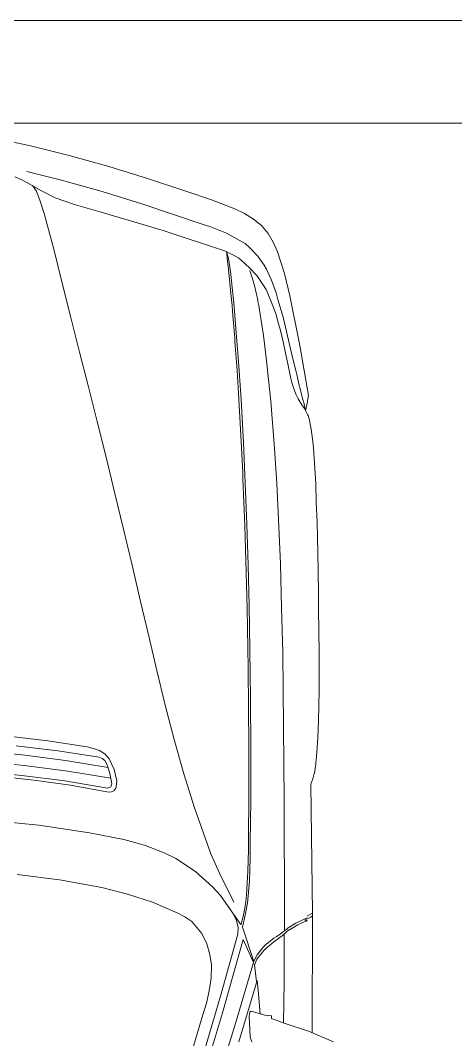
# Model space of a CAD drawing. Header units: inches. Extents: x 13 to 261, y -112 to -47.
# Drawn here: x 54.308 to 55.156, y -68.212 to -66.227 of the extents above; entities that cross this region are included whole.
import ezdxf

# ---------------------------------------------------------------- set-up
doc = ezdxf.new("R2010")
doc.units = ezdxf.units.IN
doc.header["$MEASUREMENT"] = 0
for name, color, linetype, lineweight in [('AUTOS', 6, 'Continuous', 20), ('BANQUETA', 2, 'Continuous', 18), ('CAJONES', 3, 'Continuous', 20)]:
    doc.layers.add(name, color=color, linetype=linetype, lineweight=lineweight)

msp = doc.modelspace()

# ---------------------------------------------------------------- linework, layer by layer
at = {"layer": 'AUTOS', "linetype": 'Continuous'}
for p, q in [((54.3249, -66.4705), (54.2935, -66.4641)), ((54.4027, -66.4899), (54.3249, -66.4705)), ((54.4799, -66.5114), (54.4027, -66.4899)), ((54.5552, -66.5348), (54.4799, -66.5114)), ((54.2972, -66.5316), (54.3121, -66.5378)), ((54.3121, -66.5378), (54.325, -66.545)), ((54.3202, -66.5212), (54.3881, -66.5377)), ((54.3881, -66.5377), (54.4668, -66.5602)), ((54.6299, -66.5592), (54.5552, -66.5348)), ((54.325, -66.545), (54.3488, -66.5588)), ((54.3311, -66.5485), (54.3388, -66.5596)), ((54.3388, -66.5596), (54.3461, -66.5787)), ((54.3488, -66.5588), (54.3752, -66.5721)), ((54.4668, -66.5602), (54.5446, -66.5841)), ((54.6802, -66.5763), (54.6299, -66.5592)), ((54.3461, -66.5787), (54.3538, -66.6028)), ((54.3752, -66.5721), (54.415, -66.5861)), ((54.6802, -66.5763), (54.7259, -66.5939)), ((54.415, -66.5861), (54.4609, -66.5991)), ((54.4609, -66.5991), (54.5859, -66.6362)), ((54.5446, -66.5841), (54.6641, -66.6241)), ((54.7259, -66.5939), (54.7443, -66.6026)), ((54.3538, -66.6028), (54.373, -66.6726)), ((54.7443, -66.6026), (54.7622, -66.6138)), ((54.7622, -66.6138), (54.7776, -66.6265)), ((54.5859, -66.6362), (54.7094, -66.6767)), ((54.6641, -66.6241), (54.677, -66.6283)), ((54.677, -66.6283), (54.6935, -66.6345)), ((54.6935, -66.6345), (54.7094, -66.6412)), ((54.7776, -66.6265), (54.7904, -66.6416)), ((54.7094, -66.6412), (54.7456, -66.6616)), ((54.7904, -66.6416), (54.8007, -66.6588)), ((54.8007, -66.6588), (54.8089, -66.6774)), ((54.373, -66.6726), (54.3892, -66.7388)), ((54.7099, -66.6807), (54.7094, -66.6767)), ((54.7094, -66.6777), (54.7234, -66.6838)), ((54.7094, -66.6777), (54.7109, -66.6817)), ((54.7456, -66.6616), (54.7555, -66.6702)), ((54.7555, -66.6702), (54.7708, -66.6859)), ((54.8089, -66.6774), (54.8224, -66.7195)), ((54.7108, -66.6897), (54.7099, -66.6807)), ((54.7135, -66.7117), (54.7108, -66.6897)), ((54.7109, -66.6817), (54.7128, -66.6882)), ((54.7142, -66.6942), (54.7128, -66.6882)), ((54.7161, -66.7072), (54.7142, -66.6942)), ((54.7338, -66.69), (54.7234, -66.6838)), ((54.7382, -66.6935), (54.7338, -66.69)), ((54.7542, -66.7088), (54.7382, -66.6935)), ((54.7708, -66.6859), (54.7831, -66.7036)), ((54.7179, -66.7588), (54.7135, -66.7117)), ((54.7179, -66.7213), (54.7161, -66.7072)), ((54.7689, -66.7234), (54.7542, -66.7088)), ((54.755, -66.7142), (54.7598, -66.7283)), ((54.7831, -66.7036), (54.7875, -66.7116)), ((54.7875, -66.7116), (54.7973, -66.7327)), ((54.3892, -66.7388), (54.4059, -66.8055)), ((54.7206, -66.7468), (54.7179, -66.7213)), ((54.7598, -66.7283), (54.7641, -66.7433)), ((54.787, -66.7511), (54.7689, -66.7234)), ((54.7973, -66.7327), (54.806, -66.7573)), ((54.8224, -66.7195), (54.8329, -66.7632)), ((54.7202, -66.7818), (54.7179, -66.7588)), ((54.7237, -66.7768), (54.7206, -66.7468)), ((54.7641, -66.7433), (54.7703, -66.7719)), ((54.787, -66.7511), (54.7875, -66.7521)), ((54.7875, -66.7521), (54.8011, -66.7858)), ((54.806, -66.7573), (54.8098, -66.7704)), ((54.7298, -66.8514), (54.7237, -66.7768)), ((54.7703, -66.7719), (54.7703, -66.7719)), ((54.7703, -66.7719), (54.7708, -66.7744)), ((54.7708, -66.7744), (54.7722, -66.7824)), ((54.8098, -66.7704), (54.8141, -66.7854)), ((54.8329, -66.7632), (54.8527, -66.8599)), ((54.721, -66.7938), (54.7202, -66.7818)), ((54.7223, -66.8088), (54.721, -66.7938)), ((54.7722, -66.7824), (54.775, -66.799)), ((54.8011, -66.7858), (54.8055, -66.7983)), ((54.8055, -66.7983), (54.806, -66.7998)), ((54.8141, -66.7854), (54.8204, -66.8075)), ((54.4059, -66.8055), (54.423, -66.8727)), ((54.7237, -66.8238), (54.7223, -66.8088)), ((54.775, -66.799), (54.7815, -66.8405)), ((54.806, -66.7998), (54.8098, -66.8134)), ((54.8098, -66.8134), (54.8146, -66.8309)), ((54.8204, -66.8075), (54.8384, -66.8832)), ((54.725, -66.8389), (54.7237, -66.8238)), ((54.8146, -66.8309), (54.8198, -66.853)), ((54.7254, -66.8449), (54.725, -66.8389)), ((54.7258, -66.8519), (54.7254, -66.8449)), ((54.7301, -66.9089), (54.7258, -66.8519)), ((54.7319, -66.8819), (54.7298, -66.8514)), ((54.7815, -66.8405), (54.7869, -66.8841)), ((54.8198, -66.853), (54.8245, -66.8751)), ((54.423, -66.8727), (54.4402, -66.9404)), ((54.8245, -66.8751), (54.8283, -66.8926)), ((54.8527, -66.8599), (54.8695, -66.9571)), ((54.7379, -66.965), (54.7319, -66.8819)), ((54.7869, -66.8841), (54.7959, -66.9687)), ((54.8283, -66.8926), (54.8349, -66.9242)), ((54.8384, -66.8832), (54.8451, -66.9113)), ((54.7334, -66.9645), (54.7301, -66.9089)), ((54.8451, -66.9113), (54.8465, -66.9168)), ((54.8465, -66.9168), (54.8484, -66.9259)), ((54.8349, -66.9242), (54.8359, -66.9297)), ((54.8359, -66.9297), (54.8392, -66.9408)), ((54.8484, -66.9259), (54.8513, -66.9374)), ((54.8513, -66.9384), (54.8513, -66.9374)), ((54.4402, -66.9404), (54.4574, -67.0081)), ((54.8392, -66.9408), (54.8446, -66.9548)), ((54.8446, -66.9548), (54.849, -66.9639)), ((54.8522, -66.9414), (54.8513, -66.9384)), ((54.8537, -66.9474), (54.8522, -66.9414)), ((54.856, -66.9575), (54.8537, -66.9474)), ((54.8695, -66.9571), (54.868, -66.9641)), ((54.7376, -67.0355), (54.7334, -66.9645)), ((54.7424, -67.0491), (54.7379, -66.965)), ((54.7959, -66.9687), (54.8033, -67.0603)), ((54.849, -66.9639), (54.8563, -66.9755)), ((54.8575, -66.963), (54.856, -66.9575)), ((54.8563, -66.9755), (54.8612, -66.983)), ((54.8575, -66.963), (54.8608, -66.9735)), ((54.8608, -66.9735), (54.8636, -66.9871)), ((54.8664, -66.9731), (54.8637, -66.9873)), ((54.868, -66.9641), (54.8664, -66.9731)), ((54.8612, -66.983), (54.8676, -66.9941)), ((54.8676, -66.9941), (54.8686, -66.9961)), ((54.8686, -66.9961), (54.8695, -66.9986)), ((54.4574, -67.0081), (54.4746, -67.0778)), ((54.8695, -66.9986), (54.8695, -66.9986)), ((54.8695, -66.9986), (54.87, -67.0006)), ((54.87, -67.0006), (54.8705, -67.0026)), ((54.8705, -67.0026), (54.8747, -67.0232)), ((54.7412, -67.1071), (54.7376, -67.0355)), ((54.8747, -67.0232), (54.8775, -67.0467)), ((54.746, -67.1281), (54.7424, -67.0491)), ((54.8775, -67.0467), (54.8788, -67.0592)), ((54.8033, -67.0603), (54.8074, -67.1294)), ((54.8788, -67.0592), (54.8818, -67.0998)), ((54.4746, -67.0778), (54.4917, -67.148)), ((54.7416, -67.1196), (54.7412, -67.1071)), ((54.8818, -67.0998), (54.8835, -67.1288)), ((54.745, -67.2106), (54.7416, -67.1196)), ((54.749, -67.2077), (54.746, -67.1281)), ((54.8074, -67.1294), (54.8111, -67.1989)), ((54.8835, -67.1288), (54.8845, -67.1653)), ((54.4917, -67.148), (54.5089, -67.2178)), ((54.8845, -67.1653), (54.886, -67.2043)), ((54.7478, -67.3022), (54.745, -67.2106)), ((54.7515, -67.2872), (54.749, -67.2077)), ((54.8111, -67.1989), (54.8146, -67.285)), ((54.886, -67.2043), (54.8873, -67.2629)), ((54.5089, -67.2178), (54.5255, -67.288)), ((54.8873, -67.2629), (54.8884, -67.2989)), ((54.5255, -67.288), (54.5421, -67.3587)), ((54.7536, -67.3672), (54.7515, -67.2872)), ((54.8146, -67.285), (54.817, -67.3715)), ((54.7495, -67.3717), (54.7478, -67.3022)), ((54.8884, -67.2989), (54.8882, -67.3144)), ((54.8882, -67.3144), (54.8885, -67.3294)), ((54.8885, -67.3294), (54.889, -67.3734)), ((54.5421, -67.3587), (54.5578, -67.4259)), ((54.7516, -67.4887), (54.7495, -67.3717)), ((54.755, -67.4518), (54.7536, -67.3672)), ((54.817, -67.3715), (54.819, -67.458)), ((54.889, -67.3734), (54.8895, -67.4159)), ((54.5578, -67.4259), (54.574, -67.4931)), ((54.8895, -67.4159), (54.89, -67.4579)), ((54.7564, -67.5488), (54.755, -67.4518)), ((54.819, -67.458), (54.8201, -67.5306)), ((54.89, -67.4579), (54.89, -67.4959)), ((54.574, -67.4931), (54.5902, -67.5603)), ((54.7526, -67.5662), (54.7516, -67.4887)), ((54.89, -67.4959), (54.8901, -67.5319)), ((54.8201, -67.5306), (54.8207, -67.6026)), ((54.8901, -67.5319), (54.8897, -67.5619)), ((54.7567, -67.6458), (54.7564, -67.5488)), ((54.5902, -67.5603), (54.6074, -67.6275)), ((54.7528, -67.6378), (54.7526, -67.5662)), ((54.8897, -67.5619), (54.8889, -67.5904)), ((54.8889, -67.5904), (54.8875, -67.6234)), ((54.8207, -67.6026), (54.8213, -67.6746)), ((54.2844, -67.6206), (54.3613, -67.63)), ((54.3613, -67.63), (54.4382, -67.6419)), ((54.6074, -67.6275), (54.6261, -67.6942)), ((54.8875, -67.6234), (54.885, -67.6619)), ((54.3115, -67.6574), (54.2276, -67.6494)), ((54.3806, -67.6492), (54.2997, -67.6398)), ((54.461, -67.6617), (54.3806, -67.6492)), ((54.4382, -67.6419), (54.4502, -67.6446)), ((54.4502, -67.6446), (54.4621, -67.6487)), ((54.4621, -67.6487), (54.4725, -67.6554)), ((54.753, -67.6573), (54.7528, -67.6378)), ((54.757, -67.7453), (54.7567, -67.6458)), ((54.3152, -67.6779), (54.2303, -67.6699)), ((54.3954, -67.6684), (54.3115, -67.6574)), ((54.4787, -67.6819), (54.3954, -67.6684)), ((54.461, -67.6617), (54.4669, -67.6643)), ((54.4669, -67.6643), (54.4724, -67.6684)), ((54.4724, -67.6684), (54.4758, -67.6739)), ((54.4725, -67.6554), (54.4809, -67.665)), ((54.4809, -67.665), (54.4902, -67.6861)), ((54.7533, -67.6783), (54.753, -67.6573)), ((54.885, -67.6619), (54.8839, -67.6723)), ((54.3105, -67.6974), (54.2266, -67.6889)), ((54.4001, -67.689), (54.3152, -67.6779)), ((54.484, -67.703), (54.4001, -67.689)), ((54.4758, -67.6739), (54.4782, -67.6804)), ((54.4782, -67.6804), (54.4802, -67.6869)), ((54.4802, -67.6869), (54.4821, -67.6935)), ((54.4902, -67.6861), (54.4954, -67.7081)), ((54.753, -67.7048), (54.7533, -67.6783)), ((54.8213, -67.6746), (54.822, -67.7461)), ((54.8822, -67.6838), (54.8808, -67.6933)), ((54.8833, -67.6753), (54.8822, -67.6838)), ((54.8839, -67.6728), (54.8833, -67.6753)), ((54.3339, -67.7067), (54.262, -67.6988)), ((54.3944, -67.7079), (54.3105, -67.6974)), ((54.4053, -67.7165), (54.3339, -67.7067)), ((54.4772, -67.7219), (54.3944, -67.7079)), ((54.4821, -67.6935), (54.4835, -67.7)), ((54.4835, -67.7), (54.4849, -67.7065)), ((54.4849, -67.7065), (54.4858, -67.7135)), ((54.4954, -67.7081), (54.4953, -67.7151)), ((54.6261, -67.6942), (54.6468, -67.7605)), ((54.753, -67.7433), (54.753, -67.7048)), ((54.8775, -67.7038), (54.8739, -67.7142)), ((54.8801, -67.6933), (54.8775, -67.7038)), ((54.8806, -67.6928), (54.8801, -67.6933)), ((54.8801, -67.6933), (54.8806, -67.6928)), ((54.4761, -67.7294), (54.4053, -67.7165)), ((54.4831, -67.73), (54.4761, -67.7294)), ((54.4838, -67.7195), (54.4772, -67.7219)), ((54.4897, -67.7276), (54.4831, -67.73)), ((54.4858, -67.7135), (54.4838, -67.7195)), ((54.4937, -67.7221), (54.4897, -67.7276)), ((54.4953, -67.7151), (54.4937, -67.7221)), ((54.8739, -67.7142), (54.8773, -67.9653)), ((54.7526, -67.8143), (54.753, -67.7433)), ((54.7559, -67.8288), (54.757, -67.7453)), ((54.822, -67.7461), (54.822, -67.8216)), ((54.6468, -67.7605), (54.6792, -67.8499)), ((54.242, -67.7841), (54.3438, -67.7943)), ((54.3438, -67.7943), (54.4422, -67.809)), ((54.4422, -67.809), (54.5095, -67.8223)), ((54.5095, -67.8223), (54.5494, -67.8333)), ((54.7523, -67.8423), (54.7524, -67.8303)), ((54.7524, -67.8303), (54.7526, -67.8143)), ((54.7557, -67.8468), (54.7559, -67.8288)), ((54.822, -67.8216), (54.8226, -67.8971)), ((54.5494, -67.8333), (54.5882, -67.8478)), ((54.5882, -67.8478), (54.6106, -67.859)), ((54.6792, -67.8499), (54.6957, -67.8876)), ((54.7513, -67.8843), (54.7523, -67.8423)), ((54.7556, -67.8583), (54.7557, -67.8468)), ((54.6106, -67.859), (54.6488, -67.8845)), ((54.754, -67.9033), (54.7556, -67.8583)), ((54.384, -67.9008), (54.3017, -67.8903)), ((54.6488, -67.8845), (54.6829, -67.9149)), ((54.6957, -67.8876), (54.7235, -67.9439)), ((54.7487, -67.9297), (54.7513, -67.8843)), ((54.4664, -67.9158), (54.384, -67.9008)), ((54.7505, -67.9463), (54.754, -67.9033)), ((54.8226, -67.8971), (54.8224, -67.9996)), ((54.5167, -67.9284), (54.4664, -67.9158)), ((54.5655, -67.9445), (54.5167, -67.9284)), ((54.6829, -67.9149), (54.6977, -67.9311)), ((54.7471, -67.9432), (54.7487, -67.9297)), ((54.6133, -67.9651), (54.5655, -67.9445)), ((54.6977, -67.9311), (54.737, -67.9871)), ((54.7444, -67.9597), (54.7471, -67.9432)), ((54.7468, -67.9662), (54.7505, -67.9463)), ((54.6282, -67.9728), (54.6133, -67.9651)), ((54.7281, -67.978), (54.7211, -67.9644)), ((54.7412, -67.9746), (54.7444, -67.9597)), ((54.7426, -67.9847), (54.7468, -67.9662)), ((54.8667, -67.9717), (54.8758, -67.9663)), ((54.8758, -67.9663), (54.8773, -67.9653)), ((54.8773, -67.9653), (54.8772, -67.9708)), ((54.8773, -67.9688), (54.8773, -67.9693)), ((54.6416, -67.9819), (54.6282, -67.9728)), ((54.6613, -68.0052), (54.6416, -67.9819)), ((54.7325, -67.993), (54.7281, -67.978)), ((54.737, -67.9871), (54.7375, -67.9881)), ((54.7385, -67.9856), (54.7375, -67.9881)), ((54.7385, -67.9856), (54.7386, -67.9841)), ((54.7386, -67.9841), (54.7412, -67.9746)), ((54.7405, -67.9931), (54.7426, -67.9847)), ((54.8446, -67.9849), (54.8299, -67.9942)), ((54.8374, -67.9948), (54.8485, -67.9884)), ((54.8607, -67.9771), (54.8446, -67.9849)), ((54.8485, -67.9884), (54.8576, -67.9841)), ((54.8576, -67.9841), (54.8646, -67.9811)), ((54.8632, -67.9761), (54.8607, -67.9771)), ((54.8636, -67.9786), (54.8621, -67.9791)), ((54.8621, -67.9791), (54.8646, -67.9796)), ((54.8631, -67.9786), (54.8737, -67.9732)), ((54.8631, -67.9791), (54.8631, -67.9786)), ((54.8646, -67.9796), (54.8631, -67.9791)), ((54.8667, -67.9747), (54.8632, -67.9761)), ((54.8666, -67.9802), (54.8646, -67.9796)), ((54.8646, -67.9811), (54.8666, -67.9802)), ((54.8737, -67.9732), (54.8772, -67.9708)), ((54.8772, -67.9708), (54.8765, -68.1983)), ((54.6711, -68.0253), (54.6613, -68.0052)), ((54.6978, -68.1276), (54.7318, -68.0065)), ((54.7318, -68.0065), (54.7325, -67.993)), ((54.7405, -67.9931), (54.7626, -68.0599)), ((54.8123, -68.0075), (54.8062, -68.0114)), ((54.8209, -68.0011), (54.8123, -68.0075)), ((54.8178, -68.0096), (54.8258, -68.0027)), ((54.8269, -67.9967), (54.8209, -68.0011)), ((54.8218, -68.0081), (54.8216, -68.0191)), ((54.8218, -68.0061), (54.8218, -68.0081)), ((54.8258, -68.0027), (54.8299, -67.9997)), ((54.8299, -67.9942), (54.8269, -67.9967)), ((54.8299, -67.9997), (54.8374, -67.9948)), ((54.6768, -68.0459), (54.6711, -68.0253)), ((54.7417, -68.0171), (54.7019, -68.1597)), ((54.7417, -68.0171), (54.7621, -68.0619)), ((54.7871, -68.0262), (54.7825, -68.0306)), ((54.787, -68.0337), (54.793, -68.0283)), ((54.7911, -68.0227), (54.7871, -68.0262)), ((54.7951, -68.0198), (54.7911, -68.0227)), ((54.793, -68.0283), (54.8026, -68.0209)), ((54.7961, -68.0188), (54.7951, -68.0198)), ((54.8017, -68.0144), (54.7961, -68.0188)), ((54.8062, -68.0114), (54.8017, -68.0144)), ((54.8026, -68.0209), (54.8107, -68.015)), ((54.8107, -68.015), (54.8178, -68.0096)), ((54.8216, -68.0191), (54.8217, -68.0991)), ((54.6801, -68.0664), (54.6768, -68.0459)), ((54.7688, -68.048), (54.7657, -68.0529)), ((54.7687, -68.0555), (54.7824, -68.0386)), ((54.7693, -68.047), (54.7688, -68.048)), ((54.7784, -68.0351), (54.7693, -68.047)), ((54.7825, -68.0306), (54.7784, -68.0351)), ((54.7824, -68.0386), (54.787, -68.0337)), ((54.6797, -68.0919), (54.6801, -68.0664)), ((54.7621, -68.0619), (54.7267, -68.1805)), ((54.7657, -68.0529), (54.7626, -68.0599)), ((54.7646, -68.0649), (54.7641, -68.0659)), ((54.7641, -68.0659), (54.7641, -68.0664)), ((54.7641, -68.0664), (54.7682, -68.099)), ((54.7646, -68.0649), (54.7687, -68.0555)), ((54.6759, -68.1169), (54.6797, -68.0919)), ((54.7692, -68.0965), (54.7337, -68.2161)), ((54.771, -68.1155), (54.7692, -68.0965)), ((54.8217, -68.0991), (54.8207, -68.1791)), ((54.6613, -68.2507), (54.6978, -68.1276)), ((54.6702, -68.1408), (54.6759, -68.1169)), ((54.7749, -68.1616), (54.771, -68.1155)), ((54.6629, -68.1657), (54.6702, -68.1408)), ((54.6436, -68.2295), (54.6629, -68.1657)), ((54.7019, -68.1597), (54.6785, -68.2374)), ((54.7539, -68.1663), (54.7549, -68.1583)), ((54.7559, -68.2073), (54.7539, -68.1663)), ((54.7549, -68.1583), (54.7575, -68.1568)), ((54.7889, -68.1657), (54.7575, -68.1568)), ((54.7889, -68.1657), (54.7934, -68.1648)), ((54.7934, -68.1648), (54.7969, -68.1653)), ((54.7974, -68.1663), (54.7969, -68.1653)), ((54.7973, -68.1708), (54.7974, -68.1663)), ((54.7267, -68.1805), (54.7032, -68.2577)), ((54.8222, -68.1796), (54.7973, -68.1708)), ((54.8222, -68.1796), (54.869, -68.1952)), ((54.7587, -68.2159), (54.7559, -68.2073)), ((54.869, -68.1952), (54.9183, -68.2163))]:
    msp.add_line(p, q, dxfattribs=at)
at = {"layer": 'BANQUETA'}
msp.add_line((47.2507, -66.2268), (65.4507, -66.2268), dxfattribs=at)
at = {"layer": 'CAJONES'}
msp.add_line((47.2507, -66.4268), (65.4507, -66.4268), dxfattribs=at)

doc.saveas('drawing.dxf')
